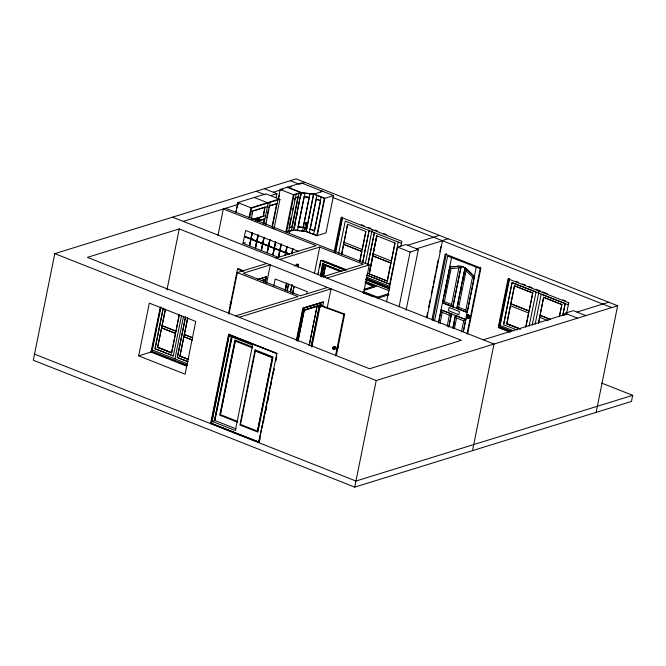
<?xml version="1.0" encoding="UTF-8"?>
<svg xmlns="http://www.w3.org/2000/svg" width="666" height="666" viewBox="0 0 666 666"><rect width="100%" height="100%" fill="white"/><g stroke="black" fill="none" stroke-linecap="round" stroke-linejoin="round"><path stroke-width="1" d="M469.247 317.915L467.599 318.415L467.957 317.865M304.861 228.804C305.386 225.558 305.378 224.309 306.585 223.177M305.369 223.035L305.777 224.084M306.676 223.951L305.644 223.227M259.74 219.364L257.026 220.23M467.599 318.415L466.808 317.807L466.367 315.992L467.474 314.76L468.464 314.901L467.041 316.075M305.311 223.193L305.727 223.951M305.594 228.646L305.02 227.847L304.337 228.505M306.643 223.46L306.069 222.652M306.676 224.134C308.017 226.815 304.354 230.786 304.936 228.346M255.994 220.138L255.761 219.638L255.394 220.038M596.145 412.362L617.64 305.761L296.212 178.871L54.795 253.638L33.3 360.239L354.728 487.129L631.476 401.423L632.7 395.338L601.814 383.15M138.67 355.86L149.309 303.13L195.737 321.453L185.106 374.184L138.67 355.86L151.632 351.848L168.073 358.341M160.373 307.284L150.966 352.056L186.755 366.183M151.831 350.832L154.079 339.677M154.487 337.654L160.623 307.226M160.922 307.126L152.281 349.966L151.074 351.506M163.178 308.233L155.011 348.734L173.31 355.952L155.095 348.709L163.262 308.208M166.966 289.852L179.246 228.929L461.388 340.309L369.538 368.756L87.396 257.376L179.246 228.929M179.312 314.618L171.587 352.922L157.617 347.411L165.343 309.099M165.509 309.399L157.617 347.411M175.466 333.325L161.555 327.888L175.524 333.408L171.587 352.922M175.907 331.127L161.996 325.691L175.966 331.21L179.162 314.818M173.31 355.952L181.568 315.409M174.95 358.916L183.566 316.217M177.298 357.525L187.979 361.688L177.298 357.525L185.464 317.024M177.381 357.5L185.548 316.999M188.287 359.515L179.903 356.21L187.629 317.898M187.795 318.198L179.903 356.21M217.99 235.398L223.31 208.999L316.167 245.654L276.132 258.05M235.722 212.729L237.77 202.589L266.034 193.839L279.928 199.325L274.026 228.571M236.422 211.338L236.58 210.564M237.071 208.117L238.062 203.222M228.546 313.544L237.529 269.006L238.561 268.731L243.34 270.771M230.544 304.861L231.26 301.298M278.671 257.451L243.023 243.381L245.629 230.469L298.618 251.382M228.913 314.219L237.304 272.594L266.75 263.47M248.942 217.949L250.982 207.809L279.245 199.059M249.725 217.674L251.665 208.075L279.928 199.325M252.089 213.903L252.489 211.921M251.448 219.006L252.689 210.931M210.598 423.659L228.588 334.424L276.806 353.463L258.816 442.69M229.096 334.024L211.064 423.468L259.357 442.532M211.363 423.36L259.399 442.324L211.363 423.36L229.27 334.548L276.348 353.13M211.73 423.385L229.27 334.548M249.5 245.246L250.724 239.161L245.213 236.988M250.857 238.753L252.081 232.675M229.362 335.93L252.572 345.088L235.348 430.511L212.138 421.345L214.477 420.604L231.493 336.23M214.477 420.604L231.876 336.388M214.86 420.754L232.201 336.305M255.944 219.946C255.786 221.911 255.694 218.972 256.835 220.196M259.865 219.305L259.082 218.972L258.791 219.822L259.648 220.088M220.346 414.602L235.24 341.042L220.346 414.602L237.837 421.511M255.353 247.577L256.577 241.492L251.065 239.31L249.783 245.396M256.71 241.084L257.942 234.998M263.137 216.059L264.935 207.134L263.495 216.2L251.831 219.564M263.203 223.884L264.219 218.839M264.086 223.143L268.148 202.972L254.254 197.486M265.343 224.833L265.742 222.835M266.758 217.832L268.365 209.823M268.773 207.825L269.172 205.827L277.073 203.63L269.53 205.969M265.701 224.975L270.271 202.314M261.28 249.9L262.512 243.814L256.993 241.641L255.719 247.719M262.645 243.406L263.869 237.321M276.099 197.719L276.914 193.656L264.41 188.719M272.069 226.498L276.715 203.488M267.141 252.231L268.365 246.145L262.845 243.964L261.572 250.05M269.722 239.652L268.498 245.737L262.928 243.556L264.194 237.462M272.228 227.639L277.805 199.983M278.13 199.55L280.161 189.46L301.365 182.9L333.508 195.588L325.982 232.9L316.816 235.739L306.102 231.51L313.628 194.197L322.794 191.358M279.054 197.053L279.454 195.063M263.395 281.968L263.803 279.953L261.905 280.536M263.57 281.71L264.344 279.545A1.124 0.916 -26.3 0 0 264.56 279.345M265.135 281.826L266.159 276.756L257.484 279.437M265.326 282.975L266.567 276.856L257.909 279.537M266.633 283.158L270.321 264.885L243.232 273.268L300.374 295.829L327.464 287.437M272.968 254.545L274.192 248.46M274.325 248.052L275.558 241.966M257.551 431.127L240.518 424.442L255.411 350.882L272.377 357.575L257.484 431.143L272.377 357.575L255.344 350.899M278.43 256.668L279.653 250.583L268.681 246.278L267.399 252.364M279.787 250.175L281.01 244.089M273.751 286.089L275.183 278.987L307.326 291.675L306.918 293.706M301.124 192.757L294.056 194.947L286.53 232.268L293.598 230.078L301.124 192.757L287.229 187.279M289.435 225.816L291.05 217.807M292.665 209.807L293.065 207.809M294.68 199.8L295.08 197.802L298.268 197.069L295.438 197.944M288.653 231.61L296.179 194.289M289.419 232.958L289.835 230.927M285.098 254.936L285.506 252.914L279.995 250.732L278.713 256.818M285.639 252.506L286.863 246.42M291.858 226.94L289.027 227.814L291.858 226.94L297.91 196.928M291.475 230.736L299.001 193.415M298.276 205.336L298.426 204.57M294.297 225.841L294.705 223.818M296.328 215.751L296.736 213.736M298.36 205.669L298.768 203.646M313.586 194.014L306.227 231.618L293.639 230.161L301.007 192.557M294.405 228.172L295.404 223.202M297.003 215.251L297.411 213.27M301.015 195.379L301.415 193.39M291.675 253.804L292.699 248.734M285.073 290.193L286.505 283.092M285.389 289.752L286.588 283.799M309.157 197.361L304.121 196.778L309.157 197.361L303.188 227.531L298.068 226.798L303.921 197.777M285.406 290.168L286.846 283.033M297.419 230.594L304.945 193.282M287.096 290.567L288.32 284.507M287.229 291.125L288.661 284.016M259.199 439.918L258.791 441.958L274.034 368.822M259.757 440.151L260.173 438.12M262.421 426.948L262.829 424.916M263.245 422.885L264.061 418.814M265.085 413.736L266.725 405.611M267.749 400.532L269.389 392.407M270.413 387.329L271.437 382.242M273.077 374.117L274.101 369.039M275.741 360.914L276.149 358.882M265.709 411.039L266.117 409.024M267.749 400.949L268.148 398.926M302.447 231.177L309.973 193.864M290.468 291.899L291.891 284.823M290.617 291.691L292.041 284.607M306.61 223.884L306.477 223.326M292.565 293.306L294.006 286.172M297.91 266.791L298.326 264.752L296.52 264.044M292.69 293.589L294.122 286.497M298.01 267.224L298.626 264.186L294.655 265.409M309.315 232.784L316.841 195.463M310.289 229.054L316.342 199.042L320.629 200.732L314.577 230.752L310.056 229.129L314.577 230.752M313.603 234.474L321.129 197.153M316.816 235.739L324.342 198.426L333.508 195.588M317.266 235.606L324.792 198.285L314.077 194.056L300.441 192.491L293.381 194.68L285.856 231.993L292.033 230.078M296.303 340.609L302.847 308.158L322.968 301.889L323.568 302.131L322.752 306.185M296.861 340.401L303.405 307.95L323.568 302.131M296.978 341.017L303.355 309.399M297.461 340.634L304.004 308.192M298.027 340.726L304.195 310.156L321.536 304.737M298.052 341.109L304.254 310.339L320.979 305.161L320.562 307.192M314.419 273.46L319.738 247.061L363.311 264.26L323.276 276.665M317.799 274.625L320.662 260.431L321.129 260.289L345.771 270.013M318.273 274.484L318.681 272.452M319.705 267.382L320.721 262.312M320.429 276.032L322.594 263.594M320.646 275.999L323.043 264.094L341.858 271.52M321.328 277.014L323.992 263.794M321.894 276.623L324.342 264.502M309.124 345.529L317.099 305.985M309.124 345.746L317.091 306.235M323.368 275.841L325.607 264.702M323.326 277.131L325.766 265.01M311.255 345.704L319.405 305.286M311.372 346.362L319.572 305.702M311.838 347.161L320.204 305.661L321.012 305.361L344.68 314.094L336.313 355.594M334.207 251.806L341.159 217.332L401.873 241.3L400.849 246.37M334.865 252.556L342.016 217.066L342.557 217.874L335.681 251.981M335.531 250.449L342.074 217.998M327.148 308.142L331.035 288.853L239.177 317.299M338.694 253.238L345.246 221.129L401.431 243.306M341.525 254.337L347.585 224.275L365.859 231.493L359.798 261.547M341.766 254.32L347.585 224.275M335.506 355.885L343.872 314.385L344.68 314.094M359.673 261.388L361.721 251.44L343.548 244.322L361.721 251.44M344.214 242.341L362.221 249.509L365.859 231.493M365.326 263.686L372.202 229.579M367.84 264.743L374.392 232.634L367.923 264.718M363.503 293.373L369.239 264.943L225.666 208.267M369.056 273.843L376.731 235.781L394.996 242.99L387.321 281.06L369.056 273.843L387.321 281.06M376.731 235.781L369.305 273.776L372.952 255.877L390.959 263.037L372.91 255.886M364.31 290.118L375.94 286.347L365.401 282.184M388.253 293.831L377.547 297.144L377.306 298.36L388.977 294.747M387.254 280.836L390.859 262.945M389.752 284.182L366.858 275.091L389.752 284.182L398.235 242.099M386.546 301.931L397.602 247.103L405.844 244.547L418.34 249.484L406.06 310.406M354.728 487.129L376.223 380.519L617.64 305.761M399.042 306.868L410.098 252.039L418.34 249.484M426.548 317.782L427.572 312.704M428.596 307.634L430.236 299.509M431.26 294.43L432.892 286.305M433.308 284.274L435.556 273.11M435.964 271.079L438.22 259.906M439.86 251.781L440.875 246.711M426.906 317.923L442.465 240.759L416.558 248.776M431.901 319.93L445.188 254.021L480.902 268.115L467.615 334.024M432.908 320.413L446.37 253.654M434.507 320.987L447.594 256.069L480.619 268.773M438.395 322.927L451.565 257.634L452.039 257.484M438.611 322.868L441.25 309.898L451.565 313.969L448.926 326.939M458.341 266.117L461.188 266.25L452.98 306.835L442.657 302.764L450.025 266.367L451.032 266.583M440.676 313.811L441.083 311.813M444.755 293.581L447.003 282.467M447.41 280.444L449.034 272.361M449.442 270.338C450.932 267.066 448.459 265.567 452.039 266.708M439.976 323.593L442.241 312.379L441.225 309.906L465.859 319.613L463.419 331.585M442.657 302.764L444.397 301.673L451.04 268.723L450.074 266.383M448.434 310.697L449.142 307.459L459.473 311.538L458.766 314.777L448.493 310.672M447.127 326.407L449.383 315.201L451.54 313.977M452.98 306.835L451.548 304.495L458.899 267.998L461.163 266.258L452.772 306.901L453.246 306.76M448.718 327.006L451.332 314.044L451.806 313.894M452.888 327.572L455.303 315.609L455.777 315.459M452.922 328.496L455.536 315.534M467.299 312.471L456.951 308.408L465.159 267.815L466.616 268.806M453.363 327.431L454.37 322.444M458.033 304.262L458.441 302.239M460.689 291.075L461.097 289.052M462.737 280.935L464.985 269.772M454.478 328.213L456.535 318.023L455.511 315.542L465.859 319.613M456.951 308.408L458.691 307.309L466.05 270.821L465.159 267.899L466.416 268.623M461.413 332.051L463.678 320.837L465.834 319.622M444.796 303.421L442.449 302.83L467.274 312.479L465.834 310.131L472.477 277.189L474.533 276.132L472.477 277.189M463.211 331.651L476.173 267.349L476.648 267.199M467.274 312.479L474.608 276.09L473.701 275.533M467.057 333.832L480.494 267.124M472.494 450.657L493.989 344.047L172.561 217.166M510.256 331.926L498.692 327.364L508.907 278.563L509.448 279.379L500.141 325.516L498.792 326.856M498.692 327.364L499.35 327.156L507.733 285.581M508.141 283.558L509.165 278.488M517.049 329.995L503.571 324.733L512.054 282.65L568.323 304.803M520.263 329.154L506.801 323.843L514.477 285.781L532.742 292.99L525.882 327.048M514.477 285.781L506.801 323.843M525.757 326.864L528.604 312.937M528.979 310.922L510.847 303.796L529.112 311.005L532.742 292.99M529.112 326.165L536.063 292.074L512.054 282.65L503.571 324.733M532.209 325.183L539.085 291.075M535.131 324.242L541.2 294.156L565.209 303.579L562.787 315.601M538.369 323.335L543.623 297.286L561.888 304.495L559.465 316.508M538.594 323.351L543.623 297.286M559.323 316.467L561.888 304.495M562.703 315.626L565.126 303.604M564.693 315.251L565.101 313.228L573.343 310.672L585.847 315.609M566.508 313.828L568.731 302.78M249.584 245.513L252.297 232.534M252.414 232.809L251.14 238.903L256.66 241.084M255.436 247.844L258.15 234.857M258.341 235.131L257.076 241.234L262.587 243.406M261.372 250.166L264.077 237.179M267.224 252.497L269.93 239.51M270.03 239.777L268.756 245.871L279.737 250.175M272.86 254.487L274.126 248.393M274.217 247.993L275.483 241.9M273.052 254.812L275.766 241.825M278.513 256.934L281.227 243.947M281.343 244.231L280.07 250.324L285.589 252.506M285.14 255.553L287.079 246.278M285.389 255.061L285.814 253.03L289.502 254.495M287.171 246.545L285.905 252.639L289.577 254.087M291.941 253.23L292.907 248.593M291.933 253.888L292.99 248.809M275.707 360.805L276.765 355.736M258.899 219.522C259.499 217.574 257.401 220.121 258.724 219.78M467.332 315.476L466.758 315.185L467.865 315.16M256.085 220.712L256.135 219.738L255.553 220.754M468.173 315.001L469.164 315.418L467.39 314.935M305.436 223.16L305.894 222.66L306.618 223.143M306.518 223.493L305.819 223.876M304.387 228.346L305.244 228.005M469.555 317.249L469.164 315.418M334.657 347.96L334.74 347.51M259.574 220.28L258.916 219.788M305.528 223.018L305.969 222.777M467.674 314.827L466.367 315.992M466.849 317.857L466.4 316.974M320.246 191.808L322.111 191.092M334.782 348.809L335.156 348.668A1.29 1.099 69.3 0 0 335.439 347.244L334.424 346.869A1.29 1.099 69.3 0 0 334.149 347.252M333.574 349.292L333.966 349.15A1.349 1.149 69.3 0 0 334.265 347.66L333.2 347.269A1.349 1.149 69.3 0 0 332.9 348.759L333.25 349.242M273.343 192.249L282.933 189.277M288.694 187.496L291.575 186.597M305.136 182.401L299.25 184.224L290.318 180.702M183.275 221.395L238.428 204.32M270.504 195.638L276.914 193.656M253.629 210.639L264.935 207.134M250.924 211.73L267.416 206.618M316.342 199.042L320.629 200.732M253.13 219.414L265.617 215.543M259.082 218.972L259.981 219.472L257.093 220.238M258.092 221.295L264.877 219.197L264.202 218.931L257.084 221.129M252.114 238.986L251.065 239.31L252.356 238.919M243.023 243.381L245.379 242.649M306.102 231.51L316.375 235.248M279.703 259.465L319.738 247.061M376.923 235.964L373.102 253.804L391.367 261.014L394.996 242.99M294.355 265.984L298.326 264.752M262.054 280.278L264.019 279.678M407.625 245.255L439.427 235.406M442.107 240.617L447.993 238.794M326.848 278.072L369.239 264.943M235.606 315.884L298.018 296.561L237.304 272.594M152.356 349.941L151.748 350.033M304.512 308.083L322.61 302.481M364.21 289.86L375.94 286.347M305.12 309.715L316.55 306.177M454.187 266.75L451.806 266.783M456.418 266.425L453.979 266.808M457.509 266.2L456.21 266.492M465.392 267.74L464.926 267.89L456.743 308.466L457.217 308.325M467.44 269.555L472.76 274.908M469.114 271.437L468.273 270.454M474.608 276.09C469.447 273.884 467.016 267.149 460.905 266.308M252.664 347.96L235.173 341.059M514.676 285.964L532.625 293.023M510.697 305.869L528.563 312.953M561.729 304.537L543.814 297.469M499.45 325.491L500.216 325.491L499.5 325.208M539.843 317.374L548.235 320.746M483.275 339.818L566.883 313.927M576.914 312.079L608.707 302.231M632.7 395.338L355.96 481.043L34.524 354.154M285.722 252.772L287.029 252.397M304.936 229.062L305.469 228.679L304.553 228.629M364.069 289.235L371.844 286.954L372.535 286.247L364.976 282.859M457.301 266.267L458.583 266.042M458.899 267.998L450.949 268.556L450.033 266.458M467.79 318.24L468.581 318.315M301.165 192.84L313.753 194.305M305.594 223.435L306.435 223.535M298.068 226.798L303.105 227.381M295.837 230.145L299.733 230.594M301.681 230.811L304.603 231.152M295.421 230.095L299.292 230.544M301.223 230.769L305.095 231.219M322.86 263.786L341 270.945M320.204 305.661L343.872 314.385M334.365 346.761L335.081 347.344A1.449 1.232 69.3 0 1 334.765 348.934M334.407 348.668L334.856 348.909M333.183 349.15L334.149 349.242A1.548 1.315 69.3 0 0 334.49 347.535L333.275 347.086A1.548 1.315 69.3 0 0 332.933 348.793M332.975 197.536L611.754 307.584M313.628 194.197L324.342 198.426M287.679 187.138L301.573 192.624M515.65 281.227L518.548 282.367M522.402 283.891L525.291 285.031M529.145 286.555L532.034 287.695M535.889 289.219L540.709 291.117M542.64 291.883L547.46 293.781M562.878 299.866L565.767 301.007M568.764 302.797L508.05 278.829L498.235 327.505L509.798 332.068M280.161 189.46L294.056 194.947M361.297 224.675L364.185 225.816M368.04 227.331L370.929 228.48M374.783 229.995L377.672 231.135M383.458 233.425L386.347 234.565M462.179 266.683L463.744 267.299M256.169 191.275L265.101 194.797M397.602 247.103L410.098 252.039M565.101 313.228L577.597 318.157M237.77 202.589L251.665 208.075M519.347 328.596L507.092 323.759L520.246 328.979M444.397 301.673L451.548 304.495M458.691 307.309L465.834 310.131M446.678 304.162L449.492 305.278M458.15 308.691L460.031 309.432M500.141 325.516L513.528 330.802M499.608 326.631L511.08 331.16M499.35 327.156L508.99 330.96M366.725 277.223L389.668 286.28M323.176 260.606L346.811 269.938M320.662 260.431L345.304 270.163M366.183 278.338L390.093 287.779M323.376 261.721L326.223 262.845M331.918 265.093L334.765 266.217M338.561 267.715L341.408 268.839M367.157 279.354L370.046 280.494M371.978 281.252L376.798 283.158M378.721 283.916L388.361 287.72M365.526 279.179L389.618 288.686M366.034 279.695L389.169 288.828M325.283 264.877L340.343 270.821M324.966 265.418L340.326 271.478M365.276 281.335L389.277 290.809M442.241 312.379L449.383 315.201M456.535 318.023L463.678 320.837M365.359 282.359L375.907 286.522M366.4 283.083L369.289 284.224M371.22 284.981L374.109 286.122M245.288 236.58L250.807 238.753M245.063 236.705L289.027 254.087M323.793 275.924L325.716 276.681M363.153 291.458L377.547 297.144M362.903 292.674L373.46 296.845M319.772 304.687L320.979 305.161M54.795 253.638L376.223 380.519M229.545 334.998L277.173 353.804M252.472 346.961L234.898 340.026L219.738 415.201L237.321 422.136M192.715 337.762L184.282 334.49L192.665 337.804M192.274 339.96L183.841 336.688L192.224 339.993M151.815 349.733L187.229 363.761M151.731 351.165L187.421 365.259M170.971 359.482L174.842 361.014M178.713 362.537L186.447 365.592M215.193 420.629L236.122 428.887M237.529 269.006L243.265 271.453M231.577 303.305L230.744 303.288A1.54 1.215 76.1 0 0 230.394 304.986M231.36 303.488L230.627 303.471A1.34 1.066 76.1 0 0 230.328 304.953L230.694 305.453M472.627 277.114L466.05 270.821M305.319 227.963L305.17 229.137L304.254 228.538M333.624 348.518L334.34 349.092L335.281 348.751A1.449 1.232 69.3 0 0 335.597 347.153L334.881 346.578L333.941 346.919A1.449 1.232 69.3 0 0 333.633 347.352M337.645 346.428A1.349 1.149 69.3 0 1 337.354 347.918M337.62 346.395A1.548 1.315 69.3 0 1 337.279 348.102M334.149 347.161A1.449 1.232 69.3 0 1 334.457 346.736M258.583 219.53C259.049 221.195 259.665 217.349 258.583 219.53M255.07 349.866L239.91 425.041L257.892 432.134L273.052 356.959L255.07 349.866M337.554 346.67L336.83 350.233L337.953 346.52L337.554 346.67M369.089 230.594L362.629 262.662L369.089 230.594M467.016 315.776L467.066 317.457L468.523 317.59L468.464 315.9L467.016 315.776M469.397 317.008L468.947 317.99L469.397 317.008M337.595 347.86L337.396 347.935A1.382 0.433 11.4 0 0 337.903 347.977L337.595 347.86M337.404 348.817L337.196 348.892A1.382 0.433 11.4 0 0 337.712 348.934L337.404 348.817M157.867 347.302L171.562 352.705L157.867 347.302M180.153 356.102L188.328 359.357L180.153 356.102M540.251 315.343L550.566 319.472L540.251 315.343"/></g></svg>
